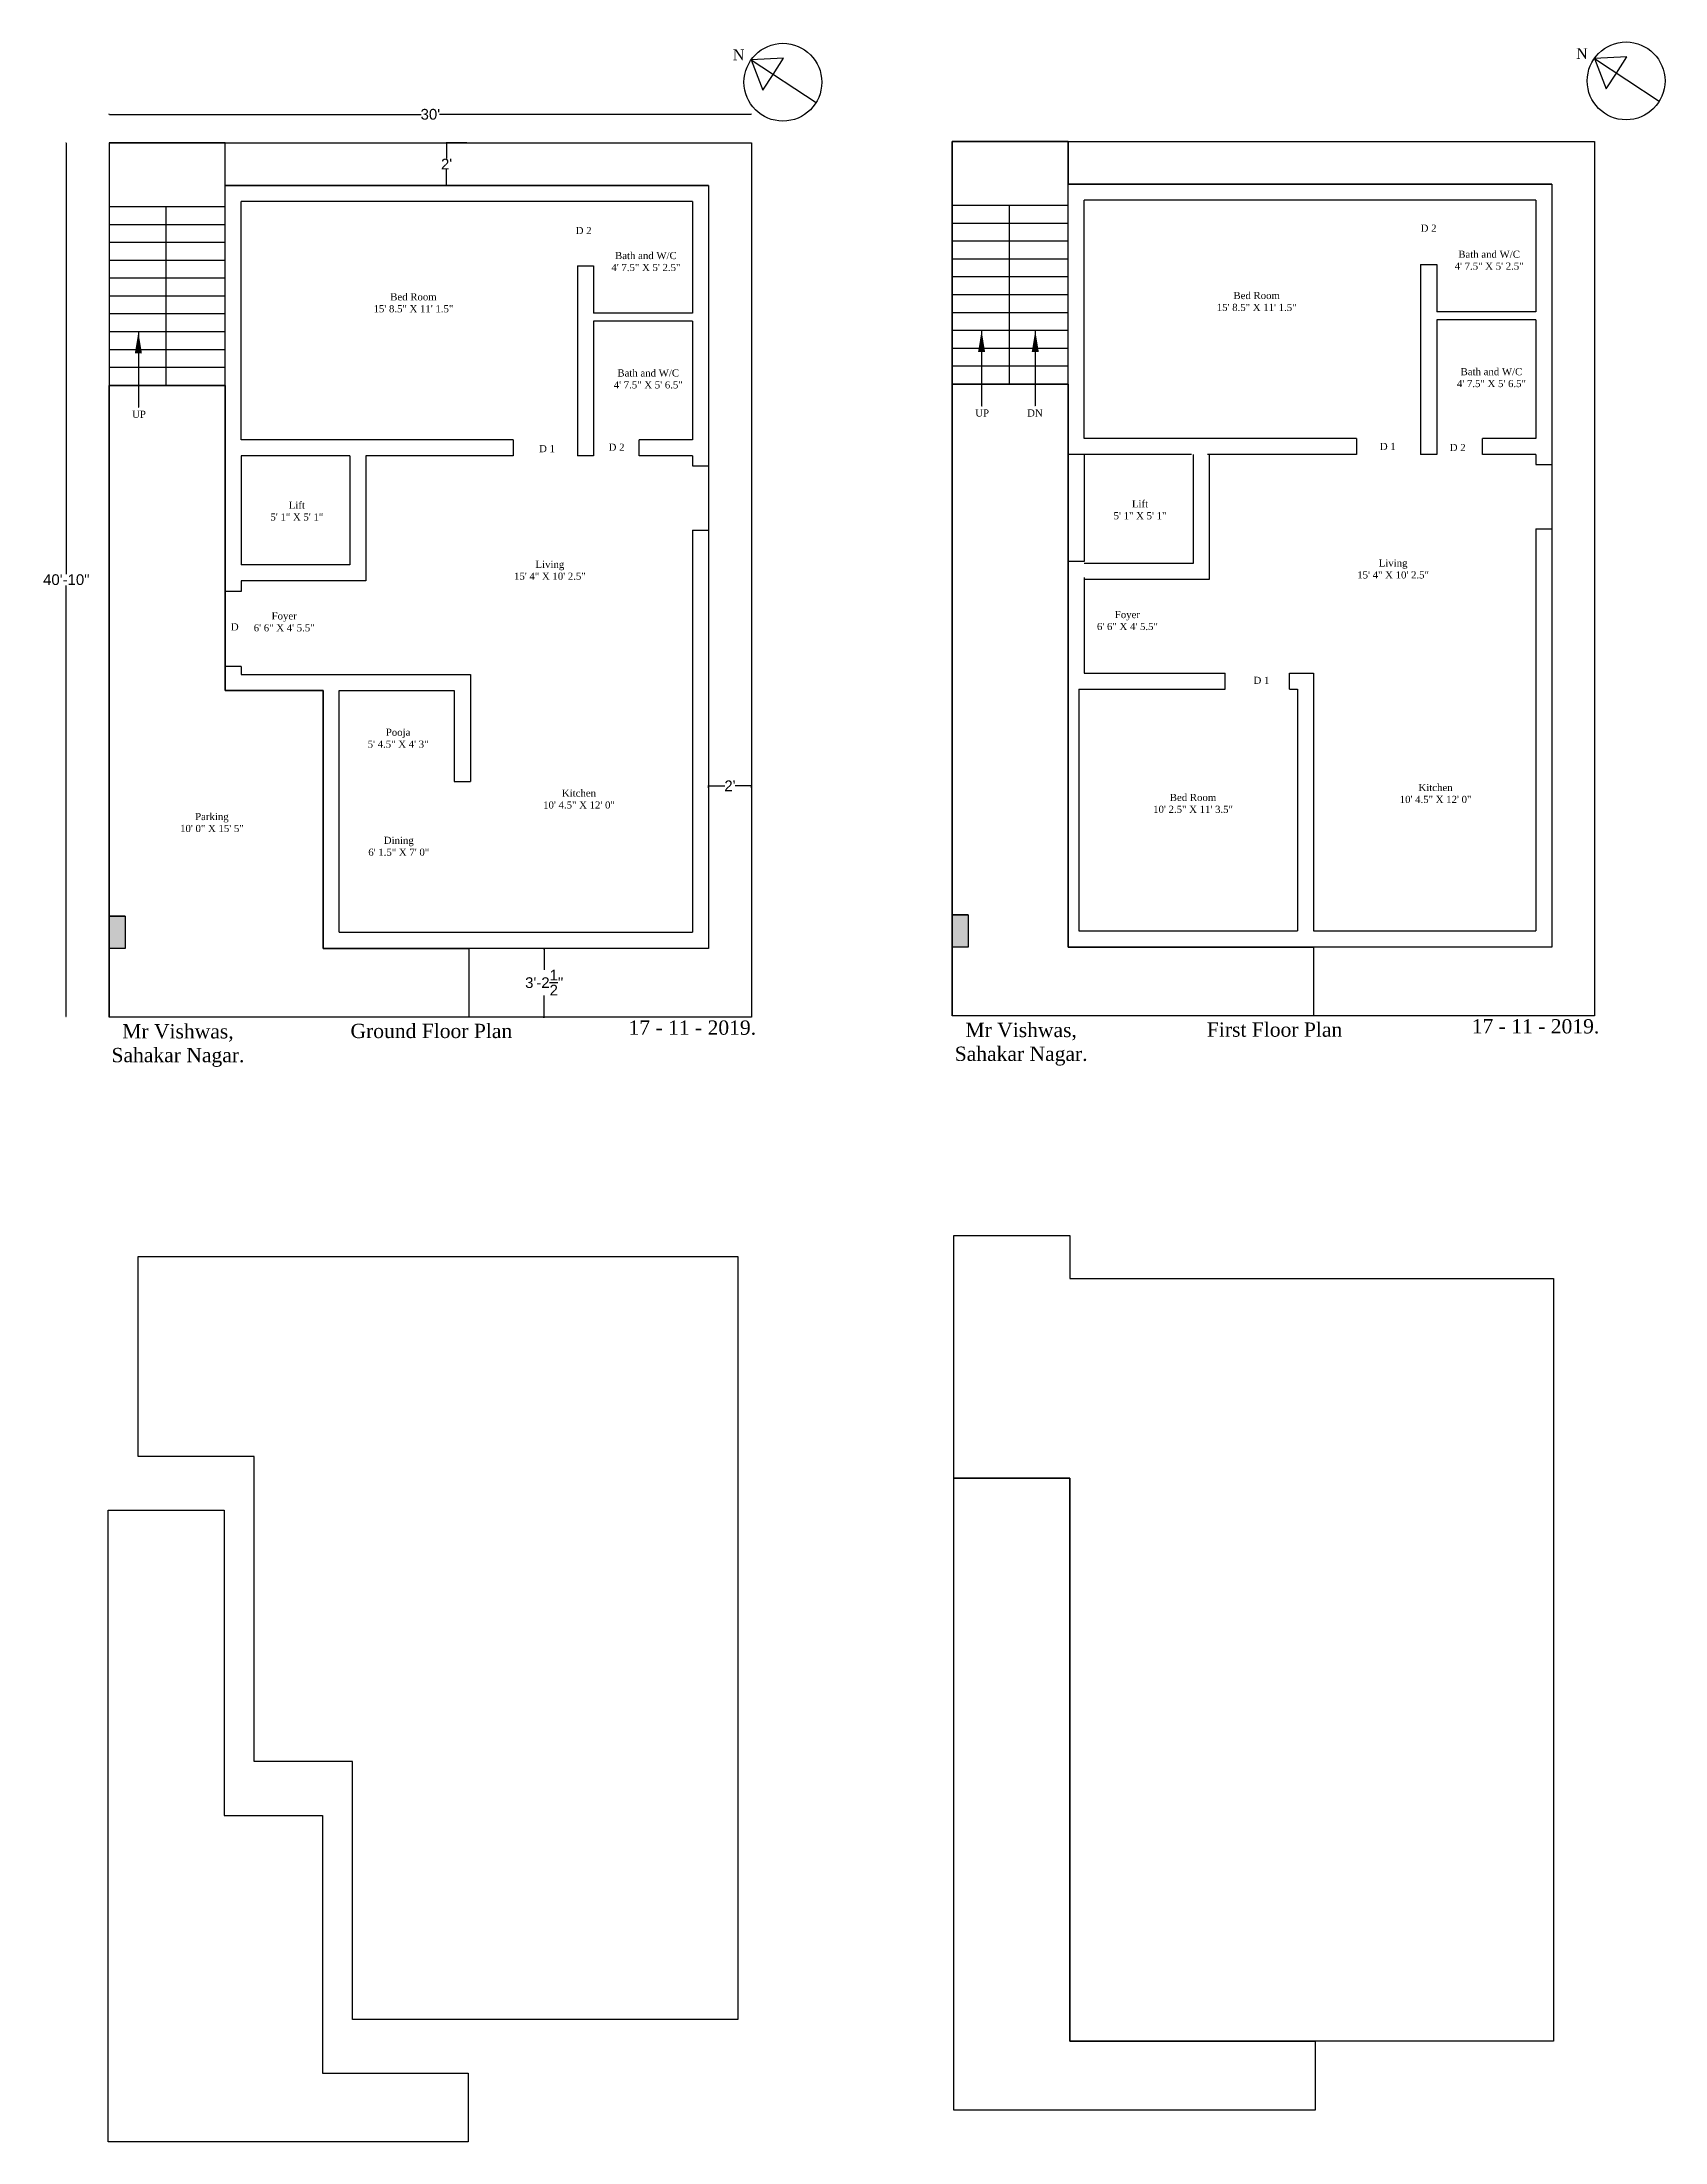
# Model space of a CAD drawing. Header units: inches. Extents: x 5 to 7848, y -1286 to 97.
# Drawn here: x 5 to 914, y -1264 to -88 of the extents above; entities that cross this region are included whole.
import ezdxf

# ---------------------------------------------------------------- set-up
doc = ezdxf.new("R2010")
doc.units = ezdxf.units.IN
doc.header["$LTSCALE"] = 5
doc.header["$MEASUREMENT"] = 0
doc.styles.get("Standard").update_dxf_attribs({"font": 'arial.ttf'})
doc.dimstyles.get("Standard").update_dxf_attribs({"dimtxt": 6, "dimasz": 0.18, "dimexe": 0.18, "dimexo": 0.0625, "dimgap": 0.09, "dimtad": 0, "dimtih": 1, "dimtoh": 1, "dimdec": 1, "dimzin": 0, "dimdsep": 46, "dimlunit": 4, "dimtxsty": 'Standard', "dimcen": 0.09, "dimadec": 0, "dimazin": 0, "dimtfac": 1, "dimtdec": 1, "dimtofl": 0, "dimtmove": 0, "dimatfit": 3, "dimfxl": 1, "dimtolj": 1, "dimtzin": 0, "dimarcsym": 0})

# ---------------------------------------------------------------- blocks, each defined once
blk = doc.blocks.new('*D35')
at = {"color": 0, "lineweight": -2, "transparency": 16777216}
for p, q in [((285.7, -595.5), (286.4, -595.5)), ((286.2, -595.7), (286.2, -607.6)), ((286.2, -633.8), (286.2, -621.9)), ((285.7, -634), (286.4, -634))]:
    blk.add_line(p, q, dxfattribs=at)
at = {"color": 0, "transparency": 16777216}
for points in [[(286.2, -595.7), (286.2, -595.7), (286.2, -595.5)], [(286.2, -633.8), (286.2, -633.8), (286.2, -634)]]:
    blk.add_solid(points, dxfattribs=at)
at = {"layer": 'Defpoints', "color": 0, "transparency": 16777216}
for p in [(285.7, -595.5), (285.7, -634), (286.2, -634)]:
    blk.add_point(p, dxfattribs=at)
at = {"color": 0, "transparency": 16777216, "insert": (286.2, -614.7), "char_height": 6, "attachment_point": 5}
blk.add_mtext('\\A1;3\'-2{\\H1x;\\S1/2;}"', dxfattribs=at)
blk = doc.blocks.new('*D36')
at = {"color": 0, "lineweight": -2, "transparency": 16777216}
for p, q in [((378.3, -505.5), (378.3, -504.2)), ((378.5, -504.4), (387.4, -504.4)), ((402.2, -504.4), (393.2, -504.4)), ((402.3, -505.5), (402.3, -504.2))]:
    blk.add_line(p, q, dxfattribs=at)
at = {"color": 0, "transparency": 16777216}
for points in [[(378.5, -504.3), (378.5, -504.4), (378.3, -504.4)], [(402.2, -504.3), (402.2, -504.4), (402.3, -504.4)]]:
    blk.add_solid(points, dxfattribs=at)
at = {"layer": 'Defpoints', "color": 0, "transparency": 16777216}
for p in [(378.3, -505.6), (402.3, -504.4), (402.3, -505.6)]:
    blk.add_point(p, dxfattribs=at)
at = {"color": 0, "transparency": 16777216, "insert": (390.3, -504.4), "char_height": 6, "attachment_point": 5}
blk.add_mtext("\\A1;2'", dxfattribs=at)
blk = doc.blocks.new('*D37')
at = {"color": 0, "lineweight": -2, "transparency": 16777216}
for p, q in [((242.8, -144), (231.3, -144)), ((231.5, -144.2), (231.5, -152.9)), ((231.5, -167.8), (231.5, -159.1)), ((242.8, -168), (231.3, -168))]:
    blk.add_line(p, q, dxfattribs=at)
at = {"color": 0, "transparency": 16777216}
for points in [[(231.4, -144.2), (231.5, -144.2), (231.5, -144)], [(231.4, -167.8), (231.5, -167.8), (231.5, -168)]]:
    blk.add_solid(points, dxfattribs=at)
at = {"layer": 'Defpoints', "color": 0, "transparency": 16777216}
for p in [(231.5, -144), (242.8, -144), (242.8, -168)]:
    blk.add_point(p, dxfattribs=at)
at = {"color": 0, "transparency": 16777216, "insert": (231.5, -156), "char_height": 6, "attachment_point": 5}
blk.add_mtext("\\A1;2'", dxfattribs=at)
blk = doc.blocks.new('*D33')
at = {"color": 0, "lineweight": -2, "transparency": 16777216}
for p, q in [((42.5, -128.1), (42.5, -127.9)), ((42.7, -128.1), (217.2, -128.1)), ((402.2, -128.1), (227.6, -128.1)), ((402.3, -128), (402.3, -127.9))]:
    blk.add_line(p, q, dxfattribs=at)
at = {"color": 0, "transparency": 16777216}
for points in [[(42.7, -128.1), (42.7, -128.1), (42.5, -128.1)], [(402.2, -128.1), (402.2, -128.1), (402.3, -128.1)]]:
    blk.add_solid(points, dxfattribs=at)
at = {"layer": 'Defpoints', "color": 0, "transparency": 16777216}
for p in [(42.5, -128.1), (402.3, -128.1), (402.3, -128.1)]:
    blk.add_point(p, dxfattribs=at)
at = {"color": 0, "transparency": 16777216, "insert": (222.4, -128.1), "char_height": 6, "attachment_point": 5}
blk.add_mtext("\\A1;30'", dxfattribs=at)
blk = doc.blocks.new('*D34')
at = {"color": 0, "lineweight": -2, "transparency": 16777216}
for p, q in [((18.3, -144), (18.2, -144)), ((18.4, -144.2), (18.4, -385.7)), ((18.4, -633.6), (18.4, -392.1)), ((18.3, -633.8), (18.2, -633.8))]:
    blk.add_line(p, q, dxfattribs=at)
at = {"color": 0, "transparency": 16777216}
for points in [[(18.3, -144.2), (18.4, -144.2), (18.4, -144)], [(18.3, -633.6), (18.4, -633.6), (18.4, -633.8)]]:
    blk.add_solid(points, dxfattribs=at)
at = {"layer": 'Defpoints', "color": 0, "transparency": 16777216}
for p in [(18.4, -144), (18.4, -633.8), (18.4, -633.8)]:
    blk.add_point(p, dxfattribs=at)
at = {"color": 0, "transparency": 16777216, "insert": (18.4, -388.9), "char_height": 6, "attachment_point": 5}
blk.add_mtext('\\A1;40\'-10"', dxfattribs=at)

msp = doc.modelspace()

# ---------------------------------------------------------------- hatches: boundary and pattern name
for points in [[(42.34, -577.49), (51.34, -577.49), (51.34, -595.49), (42.34, -595.49)], [(514.87, -576.75), (523.87, -576.75), (523.87, -594.75), (514.87, -594.75)]]:
    msp.add_hatch(color=256).paths.add_polyline_path(points)

# ---------------------------------------------------------------- linework, layer by layer
for p, q in [((420.32, -96.7), (402.24, -97.61)), ((402.24, -97.61), (438.58, -121.44)), ((402.24, -97.61), (408.75, -114.61)), ((408.75, -114.61), (414.58, -105.7)), ((414.58, -105.7), (420.32, -96.7)), ((892.86, -95.96), (874.77, -96.87)), ((874.77, -96.87), (911.12, -120.7)), ((874.77, -96.87), (881.28, -113.87)), ((881.28, -113.87), (887.12, -104.97)), ((887.12, -104.97), (892.86, -95.96)), ((107.34, -143.99), (42.34, -143.99)), ((107.34, -167.99), (107.34, -143.99)), ((579.87, -143.25), (514.87, -143.25)), ((579.87, -167.25), (579.87, -143.25)), ((107.34, -179.99), (42.34, -179.99)), ((579.87, -179.25), (514.87, -179.25)), ((107.34, -189.99), (42.34, -189.99)), ((107.34, -199.99), (42.34, -199.99)), ((579.87, -189.25), (514.87, -189.25)), ((579.87, -199.25), (514.87, -199.25)), ((107.34, -209.99), (42.34, -209.99)), ((579.87, -209.25), (514.87, -209.25)), ((107.34, -219.99), (42.34, -219.99)), ((579.87, -219.25), (514.87, -219.25)), ((107.34, -229.99), (42.34, -229.99)), ((579.87, -229.25), (514.87, -229.25)), ((107.34, -239.99), (42.34, -239.99)), ((579.87, -239.25), (514.87, -239.25)), ((107.34, -249.99), (42.34, -249.99)), ((579.87, -249.25), (514.87, -249.25)), ((107.34, -259.99), (42.34, -259.99)), ((107.34, -269.99), (42.34, -269.99)), ((579.87, -259.25), (514.87, -259.25)), ((579.87, -269.25), (514.87, -269.25)), ((107.34, -279.99), (42.34, -279.99)), ((579.87, -279.25), (514.87, -279.25)), ((107.34, -310.49), (107.34, -388.49)), ((579.87, -309.75), (579.87, -387.75)), ((116.34, -319.49), (116.34, -380.49)), ((177.34, -319.49), (177.34, -380.49)), ((186.34, -319.49), (186.34, -389.49)), ((588.87, -318.75), (579.87, -318.75)), ((588.87, -318.75), (588.87, -378.75)), ((649.87, -318.75), (649.87, -379.75)), ((658.87, -318.75), (658.87, -388.75)), ((588.87, -378.75), (579.87, -378.75)), ((579.87, -387.75), (579.87, -441.25)), ((588.87, -387.75), (588.87, -441.25)), ((107.34, -388.49), (107.34, -450.99)), ((116.34, -395.49), (107.34, -395.49)), ((116.34, -389.49), (116.34, -395.49)), ((116.34, -437.49), (107.34, -437.49)), ((116.34, -437.49), (116.34, -441.99)), ((579.87, -441.25), (579.87, -594.75)), ((667.87, -450.25), (667.87, -441.25)), ((703.87, -450.25), (703.87, -441.25)), ((138.34, -450.99), (107.34, -450.99)), ((585.87, -450.25), (585.87, -585.75)), ((51.34, -577.49), (42.34, -577.49)), ((523.87, -576.75), (514.87, -576.75)), ((51.34, -595.49), (42.34, -595.49)), ((523.87, -594.75), (514.87, -594.75)), ((634.87, -594.75), (579.87, -594.75)), ((717.37, -594.75), (717.37, -633.25))]:
    msp.add_line(p, q)
for points in [[(42.34, -143.99), (402.34, -143.99), (402.34, -633.99)], [(42.34, -143.99), (42.34, -633.99)], [(514.87, -143.25), (874.87, -143.25), (874.87, -633.25)], [(514.87, -143.25), (514.87, -633.25)], [(378.34, -167.99), (107.34, -167.99)], [(107.34, -310.49), (107.34, -167.99)], [(378.34, -167.99), (378.34, -325.06)], [(850.87, -167.25), (579.87, -167.25)], [(579.87, -309.75), (579.87, -167.25)], [(841.87, -176.25), (588.87, -176.25)], [(588.87, -309.75), (588.87, -176.25)], [(841.87, -176.25), (841.87, -238.75)], [(850.87, -167.25), (850.87, -324.32)], [(74.34, -279.99), (74.34, -179.99)], [(369.34, -176.99), (116.34, -176.99)], [(116.34, -310.49), (116.34, -176.99)], [(369.34, -176.99), (369.34, -239.49)], [(546.87, -279.25), (546.87, -179.25)], [(304.84, -212.99), (304.84, -319.49)], [(304.84, -212.99), (313.84, -212.99)], [(313.84, -212.99), (313.84, -239.49)], [(777.37, -212.25), (777.37, -318.75)], [(777.37, -212.25), (786.37, -212.25)], [(786.37, -212.25), (786.37, -238.75)], [(369.34, -239.49), (313.84, -239.49)], [(313.84, -243.99), (313.84, -319.49)], [(369.34, -243.99), (313.84, -243.99)], [(369.34, -243.99), (369.34, -310.49)], [(841.87, -238.75), (786.37, -238.75)], [(786.37, -243.25), (786.37, -318.75)], [(841.87, -243.25), (786.37, -243.25)], [(841.87, -243.25), (841.87, -309.75)], [(268.84, -310.49), (116.34, -310.49)], [(268.84, -310.49), (268.84, -319.49)], [(369.34, -310.49), (339.45, -310.49)], [(339.45, -319.49), (339.45, -310.49)], [(741.37, -309.75), (588.87, -309.75)], [(741.37, -309.75), (741.37, -318.75)], [(841.87, -309.75), (811.99, -309.75)], [(811.99, -318.75), (811.99, -309.75)], [(177.34, -319.49), (116.34, -319.49)], [(268.84, -319.49), (186.34, -319.49)], [(313.84, -319.49), (304.84, -319.49)], [(369.34, -319.49), (339.45, -319.49)], [(369.34, -319.49), (369.34, -325.06)], [(369.34, -325.06), (378.34, -325.06)], [(378.34, -325.06), (378.34, -361.06)], [(648.87, -318.75), (588.87, -318.75)], [(741.37, -318.75), (657.87, -318.75)], [(786.37, -318.75), (777.37, -318.75)], [(841.87, -318.75), (811.99, -318.75)], [(841.87, -318.75), (841.87, -324.32)], [(841.87, -324.32), (850.87, -324.32)], [(850.87, -324.32), (850.87, -360.32)], [(369.34, -361.06), (369.34, -586.49)], [(369.34, -361.06), (369.34, -361.06), (378.34, -361.06)], [(378.34, -361.06), (378.34, -595.49)], [(841.87, -360.32), (841.87, -585.75)], [(841.87, -360.32), (841.87, -360.32), (850.87, -360.32)], [(850.87, -360.32), (850.87, -594.75)], [(177.34, -380.49), (116.34, -380.49)], [(649.87, -379.75), (588.87, -379.75)], [(186.34, -389.49), (116.34, -389.49)], [(658.87, -388.75), (588.87, -388.75)], [(116.34, -441.99), (244.84, -441.99)], [(244.84, -441.99), (244.84, -501.99)], [(588.87, -441.25), (667.87, -441.25)], [(703.87, -441.25), (717.37, -441.25)], [(717.37, -441.25), (717.37, -585.75)], [(138.34, -450.99), (162.34, -450.99)], [(162.34, -502.49), (162.34, -450.99)], [(171.34, -502.49), (171.34, -450.99)], [(171.34, -450.99), (235.84, -450.99)], [(235.84, -450.99), (235.84, -501.99)], [(585.87, -450.25), (667.87, -450.25)], [(703.87, -450.25), (708.37, -450.25)], [(708.37, -450.25), (708.37, -585.75)], [(162.34, -595.49), (162.34, -502.49)], [(171.34, -586.49), (171.34, -502.49)], [(235.84, -501.99), (244.84, -501.99)], [(51.34, -577.49), (51.34, -595.49)], [(171.34, -586.49), (369.34, -586.49)], [(523.87, -576.75), (523.87, -594.75)], [(585.87, -585.75), (708.37, -585.75)], [(717.37, -585.75), (841.87, -585.75)], [(378.34, -595.49), (162.34, -595.49)], [(850.87, -594.75), (634.87, -594.75)], [(402.34, -633.99), (42.34, -633.99)], [(874.87, -633.25), (514.87, -633.25)]]:
    msp.add_lwpolyline(points)
for points in [[(514.87, -143.25), (579.87, -143.25), (579.87, -167.25), (850.87, -167.25), (850.87, -594.75), (579.87, -594.75), (579.87, -279.25), (514.87, -279.25), (514.87, -143.25)], [(107.34, -167.99), (378.34, -167.99), (378.34, -595.49), (162.34, -595.49), (162.34, -450.99), (107.34, -450.99), (107.34, -167.99)], [(42.34, -279.99), (107.34, -279.99), (107.34, -450.99), (162.34, -450.99), (162.34, -595.49), (243.94, -595.49), (243.94, -633.99), (42.34, -633.99), (42.34, -279.99)], [(514.87, -279.25), (579.87, -279.25), (579.87, -594.75), (717.37, -594.75), (717.37, -633.25), (514.87, -633.25), (514.87, -279.25)], [(42.34, -577.49), (51.34, -577.49), (51.34, -595.49), (42.34, -595.49)], [(514.87, -576.75), (523.87, -576.75), (523.87, -594.75), (514.87, -594.75)], [(515.8, -756.49), (580.8, -756.49), (580.8, -780.49), (851.8, -780.49), (851.8, -1207.99), (580.8, -1207.99), (580.8, -892.49), (515.8, -892.49), (515.8, -756.49)], [(58.73, -880.23), (58.73, -768.23), (394.73, -768.23), (394.73, -1195.73), (178.73, -1195.73), (178.73, -1051.23), (123.73, -1051.23), (123.73, -880.23), (58.73, -880.23)], [(515.8, -892.49), (580.8, -892.49), (580.8, -1207.99), (718.3, -1207.99), (718.3, -1246.49), (515.8, -1246.49), (515.8, -892.49)], [(41.93, -910.41), (106.93, -910.41), (106.93, -1081.41), (161.93, -1081.41), (161.93, -1225.91), (243.53, -1225.91), (243.53, -1264.41), (41.93, -1264.41), (41.93, -910.41)]]:
    msp.add_lwpolyline(points, close=True)
for centre in [(419.97, -110.1), (892.51, -109.36)]:
    msp.add_circle(centre, 21.8)

# ---------------------------------------------------------------- texts
at = {"attachment_point": 1}
for s, insert, char_height, width in [('\\pxqc;{\\fTimes New Roman|b0|i0|c0|p34;N}', (372.8, -91.76), 6, 44.7873), ('\\pxqc;{\\fTimes New Roman|b0|i0|c0|p34;N}', (845.33, -91.03), 6, 44.7873), ('\\pxqc;{\\fTimes New Roman|b0|i0|c0|p34;D 2}', (285.93, -191.2), 4, 44.7873), ('\\pxqc;{\\fTimes New Roman|b0|i0|c0|p34;D 2}', (759.44, -189.88), 4, 44.7873), ('\\pxqc;{\\fTimes New Roman|b0|i0|c0|p34;Bath and W/C\\P\\pxqc;4\' 7.5" X 5\' 2.5"}', (320.82, -205.24), 4, 44.7873), ('\\pxqc;{\\fTimes New Roman|b0|i0|c0|p34;Bath and W/C\\P\\pxqc;4\' 7.5" X 5\' 2.5"}', (793.35, -204.5), 4, 44.7873), ('\\pxqc;{\\fTimes New Roman|b0|i0|c0|p34;Bed Room\\P\\pxqc;15\' 8.5" X 11\' 1.5"}', (190.54, -228.37), 4, 44.7873), ('\\pxqc;{\\fTimes New Roman|b0|i0|c0|p34;Bed Room\\P\\pxqc;15\' 8.5" X 11\' 1.5"}', (663.08, -227.63), 4, 44.7873), ('\\pxqc;{\\fTimes New Roman|b0|i0|c0|p34;Bath and W/C\\P\\pxqc;4\' 7.5" X 5\' 6.5"}', (794.64, -270.3), 4, 44.7873), ('\\pxqc;{\\fTimes New Roman|b0|i0|c0|p34;Bath and W/C\\P\\pxqc;4\' 7.5" X 5\' 6.5"}', (322.11, -271.04), 4, 44.7873), ('\\pxqc;{\\fTimes New Roman|b0|i0|c0|p34;UP}', (52.52, -294.19), 4, 13.1774), ('\\pxqc;{\\fTimes New Roman|b0|i0|c0|p34;UP}', (525.05, -293.45), 4, 13.1774), ('\\pxqc;{\\fTimes New Roman|b0|i0|c0|p34;DN}', (554.63, -293.45), 4, 13.1774), ('\\pxqc;{\\fTimes New Roman|b0|i0|c0|p34;D 1}', (265.39, -313.45), 4, 44.7873), ('\\pxqc;{\\fTimes New Roman|b0|i0|c0|p34;D 2}', (304.38, -312.64), 4, 44.7873), ('\\pxqc;{\\fTimes New Roman|b0|i0|c0|p34;D 1}', (736.58, -312.22), 4, 44.7873), ('\\pxqc;{\\fTimes New Roman|b0|i0|c0|p34;D 2}', (775.74, -312.8), 4, 44.7873), ('\\pxqc;{\\fTimes New Roman|b0|i0|c0|p34;Lift\\P\\pxqc;5\' 1" X 5\' 1"}', (125.19, -345.09), 4, 44.7873), ('\\pxqc;{\\fTimes New Roman|b0|i0|c0|p34;Lift\\P\\pxqc;5\' 1" X 5\' 1"}', (597.72, -344.35), 4, 44.7873), ('\\pxqc;{\\fTimes New Roman|b0|i0|c0|p34;Living\\P\\pxqc;15\' 4" X 10\' 2.5"}', (267, -378.27), 4, 44.7873), ('\\pxqc;{\\fTimes New Roman|b0|i0|c0|p34;Living\\P\\pxqc;15\' 4" X 10\' 2.5"}', (739.53, -377.53), 4, 44.7873), ('\\pxqc;{\\fTimes New Roman|b0|i0|c0|p34;Foyer\\P\\pxqc;6\' 6" X 4\' 5.5"}', (120.88, -407.18), 4, 39.2477), ('\\pxqc;{\\fTimes New Roman|b0|i0|c0|p34;Foyer\\P\\pxqc;6\' 6" X 4\' 5.5"}', (593.42, -406.44), 4, 39.2477), ('\\pxqc;{\\fTimes New Roman|b0|i0|c0|p34;D }', (90.43, -413.33), 4, 44.7873), ('\\pxqc;{\\fTimes New Roman|b0|i0|c0|p34;D 1}', (665.79, -443.3), 4, 44.7873), ('\\pxqc;{\\fTimes New Roman|b0|i0|c0|p34;Pooja\\P\\pxqc;5\' 4.5" X 4\' 3"}', (184.71, -472.38), 4, 39.2477), ('\\pxqc;{\\fTimes New Roman|b0|i0|c0|p34;Kitchen\\P\\pxqc;10\' 4.5" X 12\' 0"}', (763.33, -503.34), 4, 44.7873), ('\\pxqc;{\\fTimes New Roman|b0|i0|c0|p34;Kitchen\\P\\pxqc;10\' 4.5" X 12\' 0"}', (283.31, -506.47), 4, 44.7873), ('\\pxqc;{\\fTimes New Roman|b0|i0|c0|p34;Bed Room\\P\\pxqc;10\' 2.5" X 11\' 3.5"}', (627.42, -508.9), 4, 44.7873), ('\\pxqc;{\\fTimes New Roman|b0|i0|c0|p34;Parking\\P\\pxqc;10\' 0" X 15\' 5"\\P\\pxqc;}', (77.6, -519.63), 4, 44.7873), ('\\pxqc;{\\fTimes New Roman|b0|i0|c0|p34;Dining\\P\\pxqc;6\' 1.5" X 7\' 0"}', (182.31, -532.94), 4, 44.7873), ('\\pxqc;{\\fTimes New Roman|b0|i0|c0|p34;17 - 11 - 2019.}', (782.2, -635.16), 8, 119.0718), ('\\pxqc;{\\fTimes New Roman|b0|i0|c0|p34;Mr Vishwas,\\P\\pxqc;Sahakar Nagar.}', (21.43, -637.96), 8, 119.0718), ('\\pxqc;{\\fTimes New Roman|b0|i0|c0|p34;Ground Floor Plan}', (163.44, -637.76), 8, 119.0718), ('\\pxqc;{\\fTimes New Roman|b0|i0|c0|p34;17 - 11 - 2019.}', (309.67, -635.9), 8, 119.0718), ('\\pxqc;{\\fTimes New Roman|b0|i0|c0|p34;Mr Vishwas,\\P\\pxqc;Sahakar Nagar.}', (493.96, -637.22), 8, 119.0718), ('\\pxqc;{\\fTimes New Roman|b0|i0|c0|p34;First Floor Plan}', (635.97, -637.02), 8, 119.0718)]:
    msp.add_mtext(s, dxfattribs=dict(at, insert=insert, char_height=char_height, width=width))

# ---------------------------------------------------------------- dimensions: what is measured, and where the dimension line sits
for base, p1, p2, picture, middle in [((402.34, -128.1), (42.52, -128.13), (402.34, -128.1), '*D33', (222.43, -128.1)), ((402.34, -504.35), (378.34, -505.56), (402.34, -505.56), '*D36', (390.34, -504.35))]:
    dim = msp.add_linear_dim(base=base, p1=p1, p2=p2, dimstyle='Standard')
    dim.commit()
    dim.dimension.update_dxf_attribs({"geometry": picture, "text_midpoint": middle})
for base, p1, p2, picture, middle in [((18.36, -633.81), (18.36, -143.99), (18.39, -633.81), '*D34', (18.36, -388.9)), ((231.46, -143.99), (242.84, -167.99), (242.84, -143.99), '*D37', (231.46, -155.99)), ((286.18, -633.99), (285.68, -595.49), (285.68, -633.99), '*D35', (286.18, -614.74))]:
    dim = msp.add_linear_dim(base=base, p1=p1, p2=p2, angle=90, dimstyle='Standard')
    dim.commit()
    dim.dimension.update_dxf_attribs({"geometry": picture, "text_midpoint": middle})

# ---------------------------------------------------------------- leaders
for points in [[(58.79, -249.99), (58.79, -292.13), (59.04, -292.13)], [(531.32, -249.25), (531.32, -291.39), (531.57, -291.39)], [(561.41, -249.25), (561.41, -291.39), (561.17, -291.39)]]:
    msp.add_leader(points, dimstyle='Standard', override={"dimasz": 12, "dimtad": 0})

doc.saveas('drawing.dxf')
